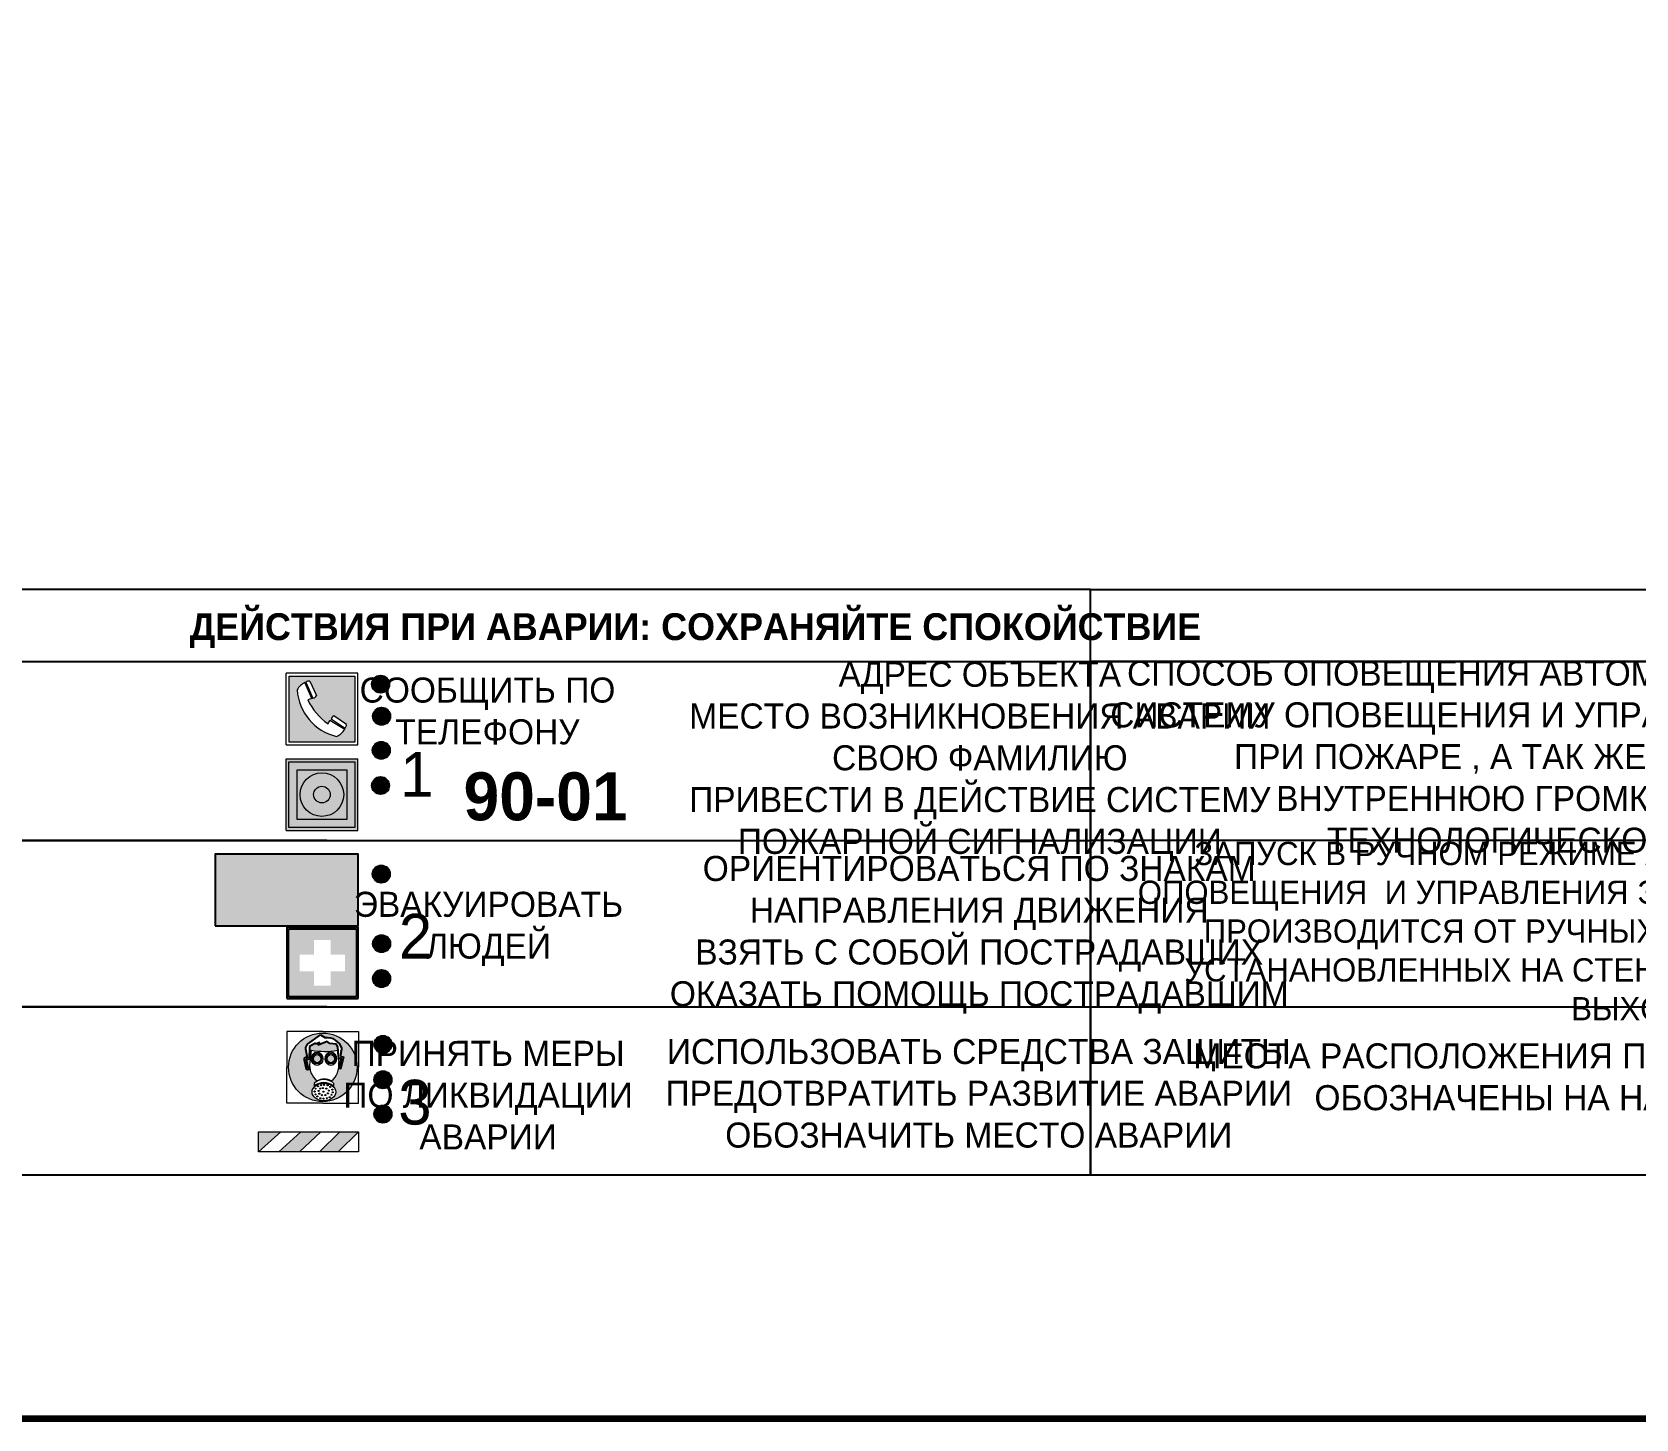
# Model space of a CAD drawing. Header units: millimetres. Extents: x 13810 to 67229, y 12374 to 21950.
# Drawn here: x 21153.7 to 21332.9, y 18688.5 to 18843.5 of the extents above; entities that cross this region are included whole.
import ezdxf

# ---------------------------------------------------------------- set-up
doc = ezdxf.new("R2010")
doc.units = ezdxf.units.MM
doc.styles.add('обычный', font='arial.ttf')

# ---------------------------------------------------------------- blocks, each defined once
blk = doc.blocks.new('A$C38D26F80')
h = blk.add_hatch(color=5)
h.dxf.hatch_style = 1
h.paths.add_polyline_path([(-8.77, -4.48, 1), (-0.19, -4.48, 1)])
h.paths.add_polyline_path([(-6.75, -3.58), (-6.75, -3.31), (-6.62, -3.22), (-6.5, -3.22), (-6.42, -3.3), (-6.39, -3.28), (-6.59, -2.23), (-6.59, -2.01), (-6.38, -1.58), (-4.76, -0.4), (-4.13, -0.79, -0.362848), (-2.1, -2.1, -0.201049), (-2.17, -2.48, 0.085434), (-2.26, -3.13), (-1.9, -3.16), (-2.25, -4.7), (-2.4, -4.59), (-2.43, -4.34), (-2.36, -4.34), (-2.14, -3.34), (-2.47, -3.42), (-2.58, -1.95), (-2.77, -1.58), (-3.58, -1.52), (-3.92, -1.26), (-5.05, -1.73), (-4.87, -1.39), (-5.41, -1.6), (-5.41, -1.46), (-6.13, -1.87), (-6.18, -3.5), (-6.56, -3.47), (-6.37, -4.59), (-6.16, -4.43), (-6.16, -4.66), (-6.36, -4.79), (-6.37, -4.8), (-6.51, -4.76)], flags=16)
h.paths.add_polyline_path([(-6.51, -4.76), (-6.36, -4.79), (-6.37, -4.8)], flags=0)
h.paths.add_polyline_path([(-5.92, -2.34, 0.089508), (-2.67, -2.35), (-2.48, -3.88, -0.268602), (-3.4, -6.18, 0.262449), (-5.2, -6.18, -0.268602), (-6.11, -3.88)], flags=16)
edge = h.paths.add_edge_path(flags=16)
edge.add_ellipse((-5.19, -3.41), major_axis=(0, 0.842), ratio=0.848992, start_angle=0, end_angle=360)
edge = h.paths.add_edge_path(flags=0)
edge.add_ellipse((-5.19, -3.39), major_axis=(0, 0.665), ratio=0.853798, start_angle=0, end_angle=360)
edge = h.paths.add_edge_path(flags=0)
edge.add_ellipse((-5.19, -3.4), major_axis=(0, 0.528), ratio=0.864094, start_angle=0, end_angle=360)
edge = h.paths.add_edge_path(flags=16)
edge.add_ellipse((-3.47, -3.4), major_axis=(0, 0.842), ratio=0.848992, start_angle=0, end_angle=360)
h.paths.add_polyline_path([(-3.13, -6.45), (-3.13, -6.84, 0.383174), (-5.57, -6.85), (-5.57, -6.49, -0.369952)], flags=16)
edge = h.paths.add_edge_path(flags=0)
edge.add_ellipse((-3.47, -3.39), major_axis=(0, 0.665), ratio=0.853798, start_angle=0, end_angle=360)
edge = h.paths.add_edge_path(flags=0)
edge.add_ellipse((-3.47, -3.4), major_axis=(0, 0.528), ratio=0.864094, start_angle=0, end_angle=360)
edge = h.paths.add_edge_path(flags=16)
edge.add_ellipse((-4.34, -7.57), major_axis=(-1.48, 0), ratio=0.744955, start_angle=0, end_angle=360)
h.paths.add_polyline_path([(-5.01, -6.85, -1), (-5.15, -6.85, -1)], flags=0)
h.paths.add_polyline_path([(-5.33, -7.14, -1), (-5.47, -7.14, -1)], flags=0)
h.paths.add_polyline_path([(-4.61, -6.71, -1), (-4.74, -6.71, -1)], flags=16)
h.paths.add_polyline_path([(-5.43, -7.51, -1), (-5.57, -7.51, -1)], flags=0)
h.paths.add_polyline_path([(-4.26, -6.67, -1), (-4.4, -6.67, -1)], flags=16)
h.paths.add_polyline_path([(-4.74, -7.14, -1), (-4.88, -7.14, -1)], flags=0)
h.paths.add_polyline_path([(-4.93, -7.43, -1), (-5.07, -7.43, -1)], flags=0)
h.paths.add_polyline_path([(-4.41, -7.07, -1), (-4.54, -7.07, -1)], flags=0)
h.paths.add_polyline_path([(-5.33, -7.87, -1), (-5.46, -7.87, -1)], flags=0)
h.paths.add_polyline_path([(-3.8, -6.71, -1), (-3.94, -6.71, -1)], flags=16)
h.paths.add_polyline_path([(-4.85, -7.78, -1), (-4.98, -7.78, -1)], flags=0)
h.paths.add_polyline_path([(-3.96, -7.14, -1), (-4.1, -7.14, -1)], flags=0)
h.paths.add_polyline_path([(-4.33, -7.53, -1), (-4.47, -7.53, -1)], flags=0)
h.paths.add_polyline_path([(-5.09, -8.12, -1), (-5.23, -8.12, -1)], flags=0)
h.paths.add_polyline_path([(-3.5, -6.94, -1), (-3.64, -6.94, -1)], flags=0)
h.paths.add_polyline_path([(-4.54, -7.97, -1), (-4.68, -7.97, -1)], flags=0)
h.paths.add_polyline_path([(-3.66, -7.39, -1), (-3.8, -7.39, -1)], flags=0)
h.paths.add_polyline_path([(-4.73, -8.35, -1), (-4.86, -8.35, -1)], flags=0)
h.paths.add_polyline_path([(-4.09, -7.96, -1), (-4.23, -7.96, -1)], flags=0)
h.paths.add_polyline_path([(-3.77, -7.74, -1), (-3.91, -7.74, -1)], flags=0)
h.paths.add_polyline_path([(-3.22, -7.27, -1), (-3.35, -7.27, -1)], flags=0)
h.paths.add_polyline_path([(-4.34, -8.4, -1), (-4.47, -8.4, -1)], flags=0)
h.paths.add_polyline_path([(-3.16, -7.61, -1), (-3.3, -7.61, -1)], flags=0)
h.paths.add_polyline_path([(-3.9, -8.35, -1), (-4.04, -8.35, -1)], flags=0)
h.paths.add_polyline_path([(-3.32, -7.91, -1), (-3.46, -7.91, -1)], flags=0)
h.paths.add_polyline_path([(-3.55, -8.23, -1), (-3.69, -8.23, -1)], flags=0)
at = {"color": 5, "lineweight": 5}
for p, q in [((-4.48, 0), (-8.96, 0)), ((-8.96, 0), (-8.96, -4.48)), ((-4.48, 0), (0, 0)), ((0, 0), (0, -4.48)), ((-6.59, -2.01), (-6.38, -1.58)), ((-6.59, -2.23), (-6.59, -2.01)), ((-6.38, -1.58), (-4.76, -0.4)), ((-6.13, -1.87), (-6.18, -3.5)), ((-5.41, -1.46), (-6.13, -1.87)), ((-4.87, -1.39), (-5.41, -1.6)), ((-5.41, -1.6), (-5.41, -1.46)), ((-3.92, -1.26), (-5.05, -1.73)), ((-5.05, -1.73), (-4.87, -1.39)), ((-4.76, -0.4), (-4.13, -0.79)), ((-3.58, -1.52), (-3.92, -1.26)), ((-2.77, -1.58), (-3.58, -1.52)), ((-2.58, -1.95), (-2.77, -1.58)), ((-2.47, -3.42), (-2.58, -1.95)), ((-6.75, -3.31), (-6.62, -3.22)), ((-6.75, -3.58), (-6.75, -3.31)), ((-6.51, -4.76), (-6.75, -3.58)), ((-6.62, -3.22), (-6.5, -3.22)), ((-6.39, -3.28), (-6.59, -2.23)), ((-6.18, -3.5), (-6.56, -3.47)), ((-6.56, -3.47), (-6.37, -4.59)), ((-6.5, -3.22), (-6.42, -3.3)), ((-6.42, -3.3), (-6.39, -3.28)), ((-5.92, -2.34), (-6.11, -3.88)), ((-2.67, -2.34), (-2.48, -3.88)), ((-2.14, -3.34), (-2.47, -3.42)), ((-2.36, -4.34), (-2.14, -3.34)), ((-1.9, -3.16), (-2.26, -3.13)), ((-2.25, -4.7), (-1.9, -3.16)), ((-8.96, -8.96), (-8.96, -4.48)), ((-6.37, -4.8), (-6.51, -4.76)), ((-6.37, -4.59), (-6.16, -4.43)), ((-6.16, -4.66), (-6.37, -4.8)), ((-6.16, -4.43), (-6.16, -4.66)), ((-2.43, -4.34), (-2.4, -4.59)), ((-2.43, -4.34), (-2.36, -4.34)), ((-2.4, -4.59), (-2.25, -4.7)), ((0, -8.96), (0, -4.48)), ((-5.57, -6.49), (-5.57, -6.85)), ((-3.13, -6.45), (-3.13, -6.84)), ((-4.48, -8.96), (-8.96, -8.96)), ((-4.48, -8.96), (0, -8.96))]:
    blk.add_line(p, q, dxfattribs=at)
at = {"color": 5}
for p, q in [((-6.59, -2.01), (-6.38, -1.58)), ((-6.59, -2.23), (-6.59, -2.01)), ((-6.38, -1.58), (-4.76, -0.4)), ((-6.13, -1.87), (-6.18, -3.5)), ((-5.41, -1.46), (-6.13, -1.87)), ((-4.87, -1.39), (-5.41, -1.6)), ((-5.41, -1.6), (-5.41, -1.46)), ((-3.92, -1.26), (-5.05, -1.73)), ((-5.05, -1.73), (-4.87, -1.39)), ((-4.76, -0.4), (-4.13, -0.79)), ((-3.58, -1.52), (-3.92, -1.26)), ((-2.77, -1.58), (-3.58, -1.52)), ((-2.58, -1.95), (-2.77, -1.58)), ((-2.47, -3.42), (-2.58, -1.95)), ((-6.75, -3.31), (-6.62, -3.22)), ((-6.75, -3.58), (-6.75, -3.31)), ((-6.51, -4.76), (-6.75, -3.58)), ((-6.62, -3.22), (-6.5, -3.22)), ((-6.39, -3.28), (-6.59, -2.23)), ((-6.18, -3.5), (-6.56, -3.47)), ((-6.56, -3.47), (-6.37, -4.59)), ((-6.5, -3.22), (-6.42, -3.3)), ((-6.42, -3.3), (-6.39, -3.28)), ((-2.14, -3.34), (-2.47, -3.42)), ((-2.36, -4.34), (-2.14, -3.34)), ((-2.26, -3.13), (-1.9, -3.16)), ((-1.9, -3.16), (-2.25, -4.7)), ((-6.37, -4.8), (-6.51, -4.76)), ((-6.36, -4.79), (-6.51, -4.76)), ((-6.37, -4.59), (-6.16, -4.43)), ((-6.16, -4.66), (-6.37, -4.8)), ((-6.16, -4.66), (-6.36, -4.79)), ((-6.16, -4.43), (-6.16, -4.66)), ((-2.4, -4.59), (-2.43, -4.34)), ((-2.43, -4.34), (-2.36, -4.34)), ((-2.25, -4.7), (-2.4, -4.59))]:
    blk.add_line(p, q, dxfattribs=at)
at = {"color": 5, "lineweight": 5}
for centre, radius in [((-4.48, -4.48), 4.29), ((-5.5, -7.51), 0.0678), ((-5.4, -7.14), 0.0678), ((-5.4, -7.87), 0.0678), ((-5.08, -6.85), 0.0678), ((-5, -7.43), 0.0678), ((-4.91, -7.78), 0.0678), ((-4.81, -7.14), 0.0678), ((-4.67, -6.71), 0.0678), ((-4.61, -7.97), 0.0678), ((-4.47, -7.07), 0.0678), ((-4.4, -7.53), 0.0678), ((-4.33, -6.67), 0.0678), ((-4.16, -7.96), 0.0678), ((-4.03, -7.14), 0.0678), ((-3.87, -6.71), 0.0678), ((-3.84, -7.74), 0.0678), ((-3.73, -7.39), 0.0678), ((-3.57, -6.94), 0.0678), ((-3.39, -7.91), 0.0678), ((-3.28, -7.27), 0.0678), ((-3.23, -7.61), 0.0678), ((-5.16, -8.12), 0.0678), ((-4.79, -8.35), 0.0678), ((-4.4, -8.4), 0.0678), ((-3.97, -8.35), 0.0678), ((-3.62, -8.23), 0.0678)]:
    blk.add_circle(centre, radius, dxfattribs=at)
at = {"color": 5}
for centre, radius, start, end in [((-3.89, -2.66), 1.88, 17.387, 97.1599), ((-0.35, -3.07), 1.91, 162.2553, 181.7878), ((-2.6, -2.2), 0.511, 326.3906, 11.8614)]:
    blk.add_arc(centre, radius, start, end, dxfattribs=at)
at = {"color": 5, "lineweight": 5}
for centre, radius, start, end in [((-3.66, -4.24), 2.47, 171.573, 231.7124), ((-4.28, 6.66), 9.15, 259.6987, 280.1569), ((-4.93, -4.24), 2.47, 308.2876, 8.427), ((-0.47, -3.05), 1.79, 161.5846, 182.4584), ((-2.6, -2.2), 0.513, 326.4781, 11.7739), ((-4.33, -7.88), 1.87, 50.358, 131.5662), ((-4.3, -7.78), 1.83, 60.5889, 119.4111), ((-4.34, -8.2), 1.82, 48.4943, 132.3565)]:
    blk.add_arc(centre, radius, start, end, dxfattribs=at)
for centre, major_axis, ratio in [((-5.19, -3.41), (0, 0.842), 0.848992), ((-5.19, -3.39), (0, 0.665), 0.853798), ((-5.19, -3.4), (0, 0.528), 0.864094), ((-3.47, -3.4), (0, 0.842), 0.848992), ((-3.47, -3.39), (0, 0.665), 0.853798), ((-3.47, -3.4), (0, 0.528), 0.864094), ((-4.34, -7.57), (-1.48, 0), 0.744955)]:
    blk.add_ellipse(centre, major_axis=major_axis, ratio=ratio, dxfattribs=at)
blk = doc.blocks.new('A$C47DD6509')
at = {"lineweight": 5}
for points in [[(-8.69, 0), (-11.19, 0), (-11.19, -2.22)], [(-4.22, 0), (-6.45, 0), (-8.91, -2.22), (-6.61, -2.22)], [(0, 0), (-2.09, 0), (-4.36, -2.22), (-2.29, -2.22)]]:
    blk.add_hatch(color=242, dxfattribs=at).paths.add_polyline_path(points)
at = {"color": 242, "lineweight": 5}
for p, q in [((-11.19, -2.22), (-8.69, 0)), ((-11.19, -2.22), (-11.19, 0)), ((-11.19, 0), (-8.69, 0)), ((-11.19, 0), (0, 0)), ((-8.91, -2.22), (-6.45, 0)), ((-6.61, -2.22), (-4.22, 0)), ((-4.36, -2.22), (-2.09, 0)), ((-2.29, -2.22), (0, 0)), ((0, 0), (0, -2.22)), ((0, -2.22), (-11.19, -2.22))]:
    blk.add_line(p, q, dxfattribs=at)
blk = doc.blocks.new('A$C32E8229D')
at = {"true_color": 0xffffff}
blk.add_hatch(color=7, dxfattribs=at).paths.add_polyline_path([(0, 0), (0, -8), (16, -8), (16, 0)])
h = blk.add_hatch(color=126)
h.paths.add_polyline_path([(0.2, -0.2), (15.8, -0.2), (15.8, -7.8), (0.2, -7.8)])
h.paths.add_polyline_path([(13.49, -2.05), (12.08, -2.05), (11.37, -2.63, 0.162397), (11.29, -2.84), (11.29, -3.63), (10.35, -3.63), (10.35, -4.05), (11.68, -4.05), (11.68, -3.48), (12.26, -4.28), (11.29, -5.1), (11.29, -6.78), (11.85, -6.78), (11.85, -5.44), (12.8, -4.64), (12.8, -5.94), (14.46, -5.94), (14.46, -5.39), (13.45, -5.39), (13.45, -3.97), (12.46, -2.59), (13.15, -2.59), (13.69, -3.34), (14.18, -3)], flags=16)
h.paths.add_polyline_path([(10.74, -1.82, 1), (11.8, -1.82, 1)], flags=16)
h.paths.add_polyline_path([(9.39, -3.59), (5.99, -3.59), (6.56, -3.03), (5.91, -3.03), (5.1, -3.83), (5.91, -4.64), (6.56, -4.64), (5.99, -4.09), (9.39, -4.09)], flags=16)
h.paths.add_polyline_path([(4.29, -1.08), (1.72, -1.08), (1.72, -6.6), (4.29, -6.6)], flags=16)
at = {"color": 126}
blk.add_lwpolyline([(16, -8), (0, -8), (0, 0), (16, 0)], close=True, dxfattribs=at)
blk = doc.blocks.new('A$C18900ED3')
h = blk.add_hatch(color=126)
h.paths.add_polyline_path([(-0.18, -0.18), (-7.02, -0.18), (-7.02, -7.02), (-0.18, -7.02)])
h.paths.add_polyline_path([(-5.89, -4.46), (-5.89, -2.77), (-4.46, -2.77), (-4.46, -1.31), (-2.77, -1.31), (-2.77, -2.77), (-1.33, -2.77), (-1.33, -4.46), (-2.77, -4.46), (-2.77, -5.89), (-4.46, -5.89), (-4.46, -4.46)], flags=16)
at = {"color": 126}
for p, q in [((-7.2, 0), (-7.2, -7.2)), ((0, 0), (-7.2, 0)), ((0, -7.2), (0, 0)), ((-7.02, -7.02), (-7.02, -0.18)), ((-7.02, -0.18), (-0.18, -0.18)), ((-0.18, -0.18), (-0.18, -7.02)), ((-7.2, -7.2), (0, -7.2)), ((-0.18, -7.02), (-7.02, -7.02))]:
    blk.add_line(p, q, dxfattribs=at)
blk = doc.blocks.new('A$C456E1F9C')
at = {"lineweight": 5}
h = blk.add_hatch(color=242, dxfattribs=at)
h.paths.add_polyline_path([(0.51, -1.47), (0.51, -13.26), (12.29, -13.26), (12.29, -1.47)])
h.paths.add_polyline_path([(5.42, -4.95, -0.254479), (4.78, -5.4), (3.52, -2.53, -0.209735), (4.23, -2.4)], flags=16)
h.paths.add_polyline_path([(8.53, -8.6), (10.87, -10.17), (10.54, -10.76), (8.03, -9.13, -0.192251)], flags=16)
h.paths.add_polyline_path([(4.61, -5.49, 0.005518), (3.87, -5.72, 0.128647), (7.49, -10.01, 0.00809), (7.83, -9.33), (10.47, -10.97, -0.16736), (8.99, -12.25, -0.327862), (1.95, -3.95, -0.166952), (3.36, -2.62)], flags=16)
at = {"color": 242, "lineweight": 5}
for p, q in [((0, -13.77), (0, -0.97)), ((12.8, -0.97), (0, -0.97)), ((4.61, -5.49), (3.36, -2.62)), ((3.52, -2.53), (4.78, -5.4)), ((4.23, -2.4), (5.42, -4.95)), ((12.8, -13.77), (12.8, -0.97)), ((7.83, -9.33), (10.47, -10.97)), ((8.03, -9.13), (10.54, -10.76)), ((10.81, -10.12), (8.53, -8.6)), ((10.54, -10.76), (10.8, -10.3)), ((10.8, -10.3), (10.81, -10.12)), ((0, -13.77), (12.8, -13.77))]:
    blk.add_line(p, q, dxfattribs=at)
blk.add_lwpolyline([(0.51, -1.47), (12.29, -1.47), (12.29, -13.26), (0.51, -13.26)], close=True, dxfattribs=at)
for centre, radius, start, end in [((4.59, -5.34), 2.99, 114.2845, 152.1974), ((4.02, -3.27), 0.891, 76.3284, 123.7092), ((11.12, -3.31), 9.19, 183.9915, 256.6009), ((14.98, -39.1), 35.17, 107.1487, 108.4135), ((13.86, -0.94), 11.08, 205.5536, 234.8762), ((4.68, -4.59), 0.824, 276.9621, 334.0723), ((-13.31, 0.8), 23.44, 332.5487, 334.4027), ((8.94, -9.5), 0.989, 114.4092, 157.9388), ((7.87, -9.46), 3, 291.9291, 329.9329)]:
    blk.add_arc(centre, radius, start, end, dxfattribs=at)
blk = doc.blocks.new('A$C54414219')
at = {"true_color": 0xffffff}
h = blk.add_hatch(color=7, dxfattribs=at)
h.paths.add_polyline_path([(2.39, -9.45), (2.39, -18.3), (11.23, -18.3), (11.23, -9.45)], flags=0)
h.paths.add_polyline_path([(10.71, -13.87, -1), (2.92, -13.87, -1)], flags=0)
h.paths.add_polyline_path([(8.3, -13.87, -1), (5.33, -13.87, -1)], flags=0)
h.paths.add_polyline_path([(0.41, -7.47), (0.41, -20.27), (13.21, -20.27), (13.21, -7.47)])
h.paths.add_polyline_path([(0.92, -19.77), (12.71, -19.77), (12.71, -7.98), (0.92, -7.98)], flags=16)
h.paths.add_polyline_path([(11.23, -9.45), (11.23, -18.3), (2.39, -18.3), (2.39, -9.45)], flags=0)
at = {"lineweight": 5}
h = blk.add_hatch(color=242, dxfattribs=at)
h.paths.add_polyline_path([(12.71, -7.98), (0.92, -7.98), (0.92, -19.77), (12.71, -19.77)])
h.paths.add_polyline_path([(11.23, -18.3), (2.39, -18.3), (2.39, -9.45), (11.23, -9.45)], flags=16)
h.paths.add_polyline_path([(10.71, -13.87, -1), (2.92, -13.87, -1)], flags=0)
h.paths.add_polyline_path([(8.3, -13.87, -1), (5.33, -13.87, -1)], flags=0)
at = {"true_color": 0xffffff}
h = blk.add_hatch(color=7, dxfattribs=at)
h.paths.add_polyline_path([(2.39, -9.45), (2.39, -18.3), (11.23, -18.3), (11.23, -9.45)])
h.paths.add_polyline_path([(10.71, -13.87, -1), (2.92, -13.87, -1)], flags=16)
h.paths.add_polyline_path([(8.3, -13.87, -1), (5.33, -13.87, -1)], flags=0)
at = {"lineweight": 5}
h = blk.add_hatch(color=242, dxfattribs=at)
h.paths.add_polyline_path([(2.92, -13.87, 1), (10.71, -13.87, 1)])
h.paths.add_polyline_path([(8.3, -13.87, -1), (5.33, -13.87, -1)], flags=16)
at = {"color": 242, "lineweight": 5}
for p, q in [((0.41, -20.27), (0.41, -7.47)), ((0.41, -7.47), (13.21, -7.47)), ((0.41, -7.47), (13.21, -7.47)), ((13.21, -20.27), (13.21, -7.47)), ((0.41, -20.27), (13.21, -20.27))]:
    blk.add_line(p, q, dxfattribs=at)
for points in [[(0.92, -7.98), (12.71, -7.98), (12.71, -19.77), (0.92, -19.77)], [(2.39, -9.45), (11.23, -9.45), (11.23, -18.3), (2.39, -18.3)]]:
    blk.add_lwpolyline(points, close=True, dxfattribs=at)
for radius in [3.89, 1.49]:
    blk.add_circle((6.81, -13.87), radius, dxfattribs=at)

msp = doc.modelspace()

# ---------------------------------------------------------------- hatches: boundary and pattern name
at = {"lineweight": 0}
h = msp.add_hatch(color=256, dxfattribs=at)
h.dxf.hatch_style = 1
h.paths.add_polyline_path([(21191.66, 18770.62, 1), (21193.59, 18770.62, 1)])
h = msp.add_hatch(color=256, dxfattribs=at)
h.dxf.hatch_style = 1
h.paths.add_polyline_path([(21191.76, 18767.04, 1), (21193.69, 18767.04, 1)])
h = msp.add_hatch(color=256, dxfattribs=at)
h.dxf.hatch_style = 1
h.paths.add_polyline_path([(21191.72, 18763.23, 1), (21193.66, 18763.23, 1)])
h = msp.add_hatch(color=256, dxfattribs=at)
h.dxf.hatch_style = 1
h.paths.add_polyline_path([(21191.64, 18759.3, 1), (21193.57, 18759.3, 1)])
h = msp.add_hatch(color=256, dxfattribs=at)
h.dxf.hatch_style = 1
h.paths.add_polyline_path([(21191.73, 18749.41, 1), (21193.66, 18749.41, 1)])
h = msp.add_hatch(color=256, dxfattribs=at)
h.dxf.hatch_style = 1
h.paths.add_polyline_path([(21191.77, 18741.63, 1), (21193.7, 18741.63, 1)])
h = msp.add_hatch(color=256, dxfattribs=at)
h.dxf.hatch_style = 1
h.paths.add_polyline_path([(21191.76, 18737.73, 1), (21193.69, 18737.73, 1)])
h = msp.add_hatch(color=256, dxfattribs=at)
h.dxf.hatch_style = 1
h.paths.add_polyline_path([(21191.92, 18730.38, 1), (21193.85, 18730.38, 1)])
h = msp.add_hatch(color=256, dxfattribs=at)
h.dxf.hatch_style = 1
h.paths.add_polyline_path([(21191.91, 18726.43, 1), (21193.84, 18726.43, 1)])
h = msp.add_hatch(color=256, dxfattribs=at)
h.dxf.hatch_style = 1
h.paths.add_polyline_path([(21191.91, 18722.6, 1), (21193.85, 18722.6, 1)])

# ---------------------------------------------------------------- linework, layer by layer
at = {"color": 2, "lineweight": 100}
msp.add_lwpolyline([(20959.05, 19083.54), (21559.05, 19083.54), (21559.05, 18688.54), (20959.05, 18688.54)], close=True, dxfattribs=at)
for points in [[(21128.18, 18773.16), (21271.95, 18773.16), (21271.95, 18781.21), (21128.18, 18781.21)], [(21271.95, 18781.21), (21393.66, 18781.21), (21393.66, 18715.76), (21271.95, 18715.76)], [(21271.95, 18781.21), (21393.66, 18781.21), (21393.66, 18773.16), (21271.95, 18773.16)], [(21128.18, 18773.16), (21271.95, 18773.16), (21271.95, 18715.76), (21128.18, 18715.76)], [(21271.95, 18773.16), (21393.66, 18773.16), (21393.66, 18753.16), (21271.95, 18753.16)], [(21393.66, 18753.16), (21271.95, 18753.16), (21271.95, 18734.59), (21393.66, 18734.59)]]:
    msp.add_lwpolyline(points, close=True)
for points in [[(21186.6, 18753.16), (21128.18, 18753.16), (21271.95, 18753.16)], [(21186.6, 18734.59), (21128.18, 18734.59), (21271.95, 18734.59)]]:
    msp.add_lwpolyline(points)
for centre in [(21192.62, 18770.62), (21192.73, 18767.04), (21192.69, 18763.23), (21192.61, 18759.3), (21192.69, 18749.41), (21192.73, 18741.63), (21192.73, 18737.73), (21192.88, 18730.38), (21192.88, 18726.43), (21192.88, 18722.6)]:
    msp.add_circle(centre, 0.966)

# ---------------------------------------------------------------- block references
for name, p, xscale, yscale, zscale in [('A$C456E1F9C', (21182.07, 18772.44), 0.625, 0.625, 0.625), ('A$C54414219', (21181.81, 18766.95), 0.625, 0.625, 0.625), ('A$C18900ED3', (21190.13, 18743.49), 1.111111111007631, 1.111111111007631, 1.111111111007631), ('A$C38D26F80', (21190.16, 18731.82), 0.8928571427240968, 0.8928571427240968, 0.8928571427240968)]:
    msp.add_blockref(name, p, dxfattribs=dict(xscale=xscale, yscale=yscale, zscale=zscale))
at = {"xscale": -1}
msp.add_blockref('A$C32E8229D', (21190.13, 18751.64), dxfattribs=at)
at = {"color": 242, "true_color": 0xc1121c}
msp.add_blockref('A$C47DD6509', (21190.16, 18720.6), dxfattribs=at)

# ---------------------------------------------------------------- texts
at = {"lineweight": 0, "attachment_point": 5, "style": 'обычный'}
for s, insert, char_height, width in [('{\\fProxima Nova Rg|b1|i0|c204|p2;ДЕЙСТВИЯ ПРИ АВАРИИ: СОХРАНЯЙТЕ СПОКОЙСТВИЕ\\H1.6644x; }', (21227.79, 18776.61), 3, 175.1736), ('{\\fProxima Nova Rg|b0|i0|c204|p2;СПОСОБ ОПОВЕЩЕНИЯ АВТОМАТИЧЕСКИЙ ЧЕРЕЗ РЕЧЕВУЮ СИСТЕМУ ОПОВЕЩЕНИЯ И УПРАВЛЕНИЯ ЭВАКУАЦИЕЙ ЛЮДЕЙ ПРИ ПОЖАРЕ , А ТАК ЖЕ ВРУЧНУЮ, ИСПОЛЬЗУЯ ВНУТРЕННЮЮ ГРОМКУЮ СВЯЗЬ СИСТЕМЫ ТЕХНОЛОГИЧЕСКОГО ОПОВЕЩЕНИЯ.}', (21333.57, 18762.12), 2.8, 118.5618), ('\\pi-8.4,l8.4,t8.4;{\\fProxima Nova Rg|b0|i0|c204|p2;АДРЕС ОБЪЕКТА\\PМЕСТО ВОЗНИКНОВЕНИЯ АВАРИИ\\PСВОЮ ФАМИЛИЮ\\PПРИВЕСТИ В ДЕЙСТВИЕ СИСТЕМУ \\PПОЖАРНОЙ СИГНАЛИЗАЦИИ}', (21259.57, 18761.99), 2.8, 126.6484), ('{\\fProxima Nova Rg|b0|i0|c204|p2;СООБЩИТЬ ПО \\PТЕЛЕФОНУ}', (21204.56, 18767.61), 2.8, 126.6484), ('{\\fProxima Nova Rg|b0|i0|c204|p2;1\\H1.1667x; }', (21196.67, 18760.55), 5, 126.6484), ('{\\fProxima Nova Rg|b1|i0|c204|p2;\\H1.0714x;90-01\\fProxima Nova Rg|b0|i0|c204|p2;\\H0.93331x; \\H1.3449x; }', (21211.05, 18758.05), 5, 126.6484), ('{\\fProxima Nova Rg|b0|i0|c204|p2;\\P\\pt7.8;ЗАПУСК В РУЧНОМ РЕЖИМЕ АВТОМАТИЧЕСКОЙ СИСТЕМЫ ОПОВЕЩЕНИЯ  И УПРАВЛЕНИЯ ЭВАКУАЦИИ ЛЮДЕЙ ПРИ ПОЖАРЕ ПРОИЗВОДИТСЯ ОТ РУЧНЫХ ПОЖАРНЫХ ИЗВЕЩАТЕЛЕЙ, УСТАНАНОВЛЕННЫХ НА СТЕНАХ ВБЛИЗИ ЭВАКУАЦИОННЫХ ВЫХОДОВ. }', (21335.02, 18744.83), 2.6, 121.7868), ('\\pi-8.4,l8.4,t8.4;{\\fProxima Nova Rg|b0|i0|c204|p2;ОРИЕНТИРОВАТЬСЯ ПО ЗНАКАМ \\PНАПРАВЛЕНИЯ ДВИЖЕНИЯ\\PВЗЯТЬ С СОБОЙ ПОСТРАДАВШИХ\\PОКАЗАТЬ ПОМОЩЬ ПОСТРАДАВШИМ}', (21259.5, 18742.63), 2.8, 126.6484), ('{\\fProxima Nova Rg|b0|i0|c204|p2;ЭВАКУИРОВАТЬ \\PЛЮДЕЙ}', (21204.67, 18743.29), 2.8, 126.6484), ('{\\fProxima Nova Rg|b0|i0|c204|p2;2\\H1.1967x; }', (21196.52, 18742.46), 5, 126.6484), ('{\\fProxima Nova Rg|b0|i0|c204|p2;ПРИНЯТЬ МЕРЫ \\PПО ЛИКВИДАЦИИ \\PАВАРИИ}', (21204.63, 18724.71), 2.8, 126.6484), ('\\pi-8.4,l8.4,t8.4;{\\fProxima Nova Rg|b0|i0|c204|p2;ИСПОЛЬЗОВАТЬ СРЕДСТВА ЗАЩИТЫ \\PПРЕДОТВРАТИТЬ РАЗВИТИЕ АВАРИИ\\PОБОЗНАЧИТЬ МЕСТО АВАРИИ}', (21259.45, 18724.9), 2.8, 126.6484), ('\\pt8.4;{\\fProxima Nova Rg|b0|i0|c204|p2;\\PМЕСТА РАСПОЛОЖЕНИЯ ПОЖАРНЫХ ИЗВЕЩАТЕЛЕЙ ОБОЗНАЧЕНЫ НА НАСТОЯЩЕМ ПЛАНЕ}', (21333.38, 18728.69), 2.8, 118.5618), ('{\\fProxima Nova Rg|b0|i0|c204|p2;3\\H1.1967x; }', (21196.45, 18723.89), 5, 126.6484)]:
    msp.add_mtext(s, dxfattribs=dict(at, insert=insert, char_height=char_height, width=width))

doc.saveas('drawing.dxf')
